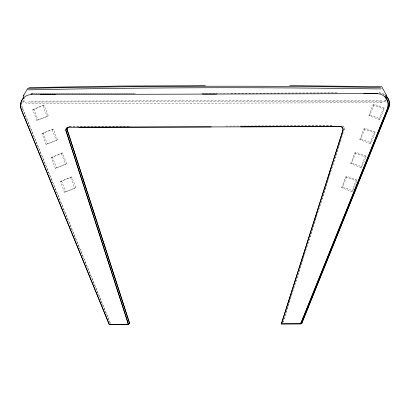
<?xml version="1.0" encoding="UTF-8"?>
<svg xmlns="http://www.w3.org/2000/svg" width="410" height="410" viewBox="0 0 410 410"><rect width="100%" height="100%" fill="white"/><g stroke="black" fill="none" stroke-linecap="round" stroke-linejoin="round"><path stroke-width="0.31" stroke-dasharray="2.05 1.54" d="M23.278 100.219L23.288 102.054L27.839 103.545L35.306 103.612L373.126 102.751L380.593 102.649L385.133 101.132L385.133 98.149M282.572 323.167L343.58 130.985M282.88 322.486L344.082 129.688A2.768 2.768 0 0 0 341.597 125.783L341.484 125.855A2.768 2.768 0 0 1 342.381 126.019M341.622 187.677L345.697 176.925L346.798 176.208L357.038 180.092L352.964 190.845L351.862 191.557L341.622 187.677L342.724 186.965L346.798 176.208M350.719 163.672L354.793 152.92L355.895 152.207L366.135 156.087L362.061 166.839L360.959 167.557L350.719 163.672L351.816 162.96L355.895 152.207M359.816 139.666L363.89 128.914L364.987 128.202L375.232 132.082L371.158 142.839L370.056 143.551L359.816 139.666L360.913 138.954L364.987 128.202M368.908 115.661L372.987 104.909L374.084 104.196L384.329 108.076L380.255 118.833L379.153 119.546L368.908 115.661L370.01 114.949L374.084 104.196M351.862 191.557L355.941 180.805L357.038 180.092M360.959 167.557L365.033 156.799L366.135 156.087M370.056 143.551L374.13 132.794L375.232 132.082M379.153 119.546L383.227 108.788L384.329 108.076M380.593 102.649L381.766 101.834L385.738 100.537M23.288 102.054L24.451 101.265L24.441 98.236M385.133 101.132L386.302 100.353M30.899 93.921A10.962 10.962 0 0 1 32.636 93.777L135.203 93.444M110.382 323.608L22.453 108.322A10.962 10.962 0 0 1 21.93 103.171M32.749 109.68L44.075 105.032L48.206 115.769L47.104 116.481L36.879 120.412L32.749 109.68L44.075 105.032M36.879 120.412L48.206 115.769M41.969 133.639L53.295 128.991L57.426 139.728L56.324 140.44L46.099 144.371L41.969 133.639L53.295 128.991M69.387 126.516L69.275 126.593A2.768 2.768 0 0 1 69.726 126.546L130.472 126.393M69.726 126.546L129.95 126.316M46.099 144.371L57.426 139.728M51.188 157.594L62.51 152.95L66.64 163.682L65.544 164.395L55.319 168.331L51.188 157.594L62.51 152.95M55.319 168.331L66.64 163.682M60.408 181.553L71.73 176.91L75.86 187.642L74.758 188.354L64.539 192.29L60.408 181.553L71.73 176.91M64.539 192.29L75.86 187.642M344.082 129.688L343.969 129.765A2.768 2.768 0 0 0 342.796 126.208M380.577 101.157L27.813 102.054M381.797 100.25L29.018 101.142M380.541 88.278L381.792 88.278M201.792 93.275L337.543 92.932M32.636 93.777L135.085 93.516M231.132 93.275L337.43 93.003M225.864 126.075L332.008 125.803M254.523 126.075L331.895 125.88M372.987 104.909L383.227 108.788M370.01 114.949L380.255 118.833M363.89 128.914L374.13 132.794M360.913 138.954L371.158 142.839M354.793 152.92L365.033 156.799M351.816 162.96L362.061 166.839M345.697 176.925L355.941 180.805M342.724 186.965L352.964 190.845M22.453 108.322L110.495 323.531M42.973 105.744L47.104 116.481M52.193 129.703L56.324 140.44M61.413 153.663L65.544 164.395M70.628 177.622L74.758 188.354M33.851 108.968L37.981 119.699M43.071 132.927L47.201 143.659M52.29 156.881L56.421 167.618M61.51 180.841L65.636 191.578M378.989 92.916A10.962 10.962 0 0 1 384.447 94.7M22.34 108.394A10.962 10.962 0 0 1 22.186 101.547M379.101 92.839A10.962 10.962 0 0 1 385.036 94.961M22.022 102.597A10.962 10.962 0 0 1 22.304 101.47M31.017 93.849A10.962 10.962 0 0 1 32.749 93.706M68.947 126.639A2.768 2.768 0 0 1 69.843 126.47"/><path stroke-width="0.61" d="M385.139 96.955L385.139 95.755L386.312 95.028L386.328 97.975M385.139 96.883A10.962 10.962 0 0 1 387.675 108.178L300.74 323.833L281.357 323.956L342.868 130.477A2.768 2.768 0 0 0 343.103 129.14M281.357 323.956L342.868 130.477M300.622 323.905L387.675 108.178M300.597 323.121L301.837 323.121L388.777 107.466A10.962 10.962 0 0 0 386.235 96.171M301.837 323.121L388.89 107.394A10.962 10.962 0 0 0 386.353 96.099M23.267 98.385L23.257 95.945L27.772 88.319L35.265 88.217C147.851 85.88 260.488 85.593 373.085 87.361L380.582 87.422M68.173 127.305A2.768 2.768 0 0 0 66.164 131.179L128.432 324.341L109.168 324.392L21.125 109.183A10.962 10.962 0 0 1 31.421 94.566L31.534 94.49M21.125 109.183L109.28 324.32L128.545 324.269M128.432 324.341L66.164 131.179M67.378 130.39L129.647 323.557L67.378 130.39A2.768 2.768 0 0 1 67.824 127.402M31.421 94.566L377.308 93.613L363.86 93.649M66.051 131.251A2.768 2.768 0 0 1 68.511 127.331L340.382 126.567A2.768 2.768 0 0 1 343.037 128.689M23.257 95.945L24.031 95.458M27.762 89.831L35.255 89.728C147.841 87.391 260.478 87.105 373.074 88.873L380.562 88.934M28.936 87.627L120.883 86.038L205.338 85.695M40.498 94.469L55.227 94.433M202.499 94.059L216.588 94.023M78.858 127.233L211.217 126.895M240.634 126.823L340.382 126.567M127.894 323.485L129.76 323.485M300.709 323.049L301.955 323.044M128.402 323.562L129.647 323.557M281.47 323.88L300.74 323.833M289.793 85.608L381.756 86.73L386.333 95.048M377.195 93.69A10.962 10.962 0 0 1 387.563 108.25M340.269 126.644A2.768 2.768 0 0 1 342.75 130.549M21.059 108.558A10.962 10.962 0 0 1 20.792 107.425M20.7 106.856A10.962 10.962 0 0 1 23.724 97.8M67.266 130.467A2.768 2.768 0 0 1 68.039 127.161"/></g></svg>
